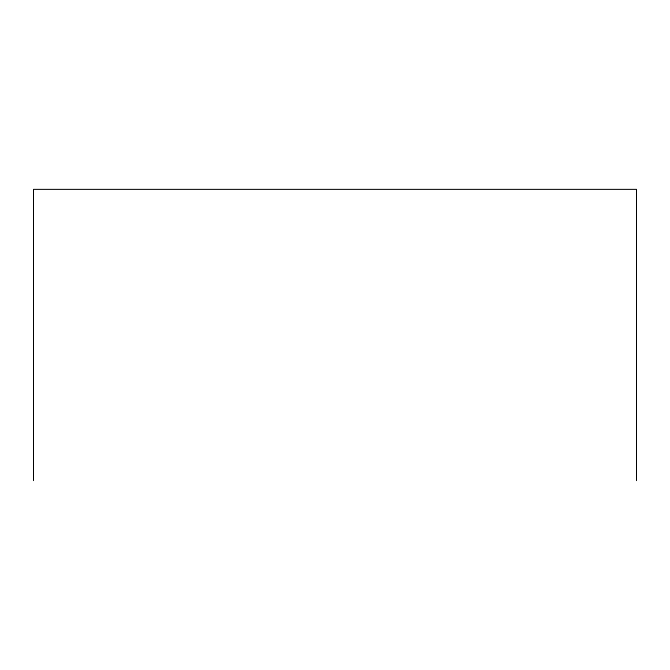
<?xml version="1.0" encoding="UTF-8"?>
<svg xmlns="http://www.w3.org/2000/svg" width="670" height="670" viewBox="0 0 670 670"><rect width="100%" height="100%" fill="white"/><g stroke="black" fill="none" stroke-linecap="round" stroke-linejoin="round"><path stroke-width="1" d="M636.5 480.625L636.5 189.376L33.5 189.376L33.5 480.625"/></g></svg>
